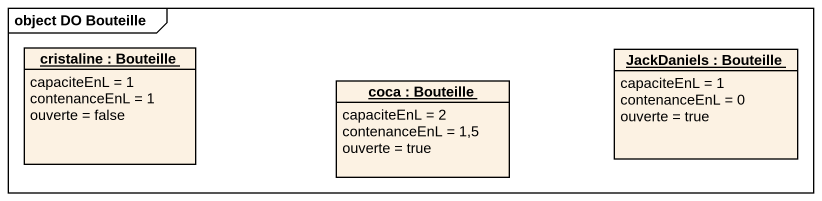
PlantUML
@startuml
mainframe object DO Bouteille
hide circle
hide empty members
object "cristaline : Bouteille" as cristaline {
  capaciteEnL = 1
  contenanceEnL = 1
  ouverte = false
}
object "JackDaniels : Bouteille" as JackDaniels {
  capaciteEnL = 1
  contenanceEnL = 0
  ouverte = true
}
object "coca : Bouteille" as coca {
  capaciteEnL = 2
  contenanceEnL = 1,5
  ouverte = true
}
@enduml
